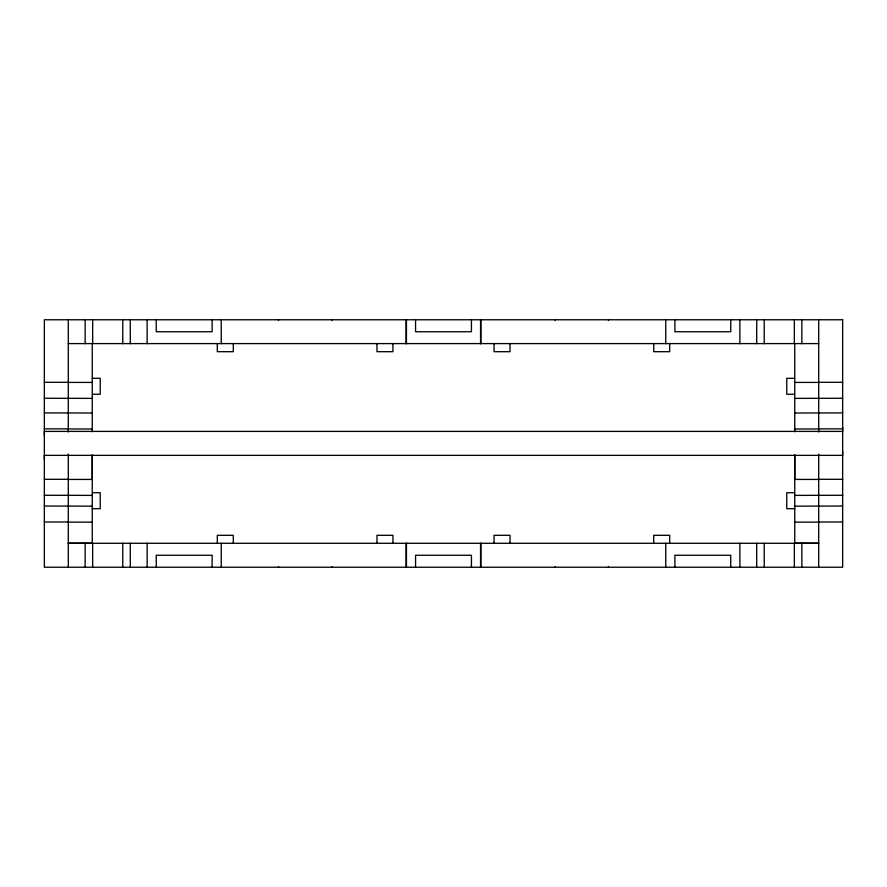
<?xml version="1.0" encoding="UTF-8"?>
<svg xmlns="http://www.w3.org/2000/svg" width="887" height="887" viewBox="0 0 887 887"><rect width="100%" height="100%" fill="white"/><g stroke="black" fill="none" stroke-linecap="round" stroke-linejoin="round"><path stroke-width="1.33" d="M44.35 459.344L44.35 455.353L842.65 455.353L842.65 451.361M44.35 435.395L44.35 431.404L842.65 431.404L842.65 427.412M92.248 455.474L92.248 479.423L68.299 479.423M794.752 455.474L794.752 479.423L818.701 479.423M68.299 343.591L818.701 343.591M92.248 378.305L100.231 378.305L100.231 394.272L93.246 394.272M794.752 378.305L786.769 378.305L786.769 394.272L793.754 394.272M44.35 382.297L68.299 382.297M818.701 382.297L842.65 382.297M68.299 382.419L92.248 382.419M794.752 382.419L818.701 382.419M44.35 398.263L92.248 398.385M842.65 398.263L794.752 398.385M44.35 412.898L92.248 413.02M794.752 413.02L842.65 412.898M44.35 428.864L68.299 428.864M818.701 428.864L842.65 428.864M68.299 428.986L92.248 428.986M794.752 428.986L818.701 428.986M44.35 479.302L68.299 479.302M818.701 479.302L842.65 479.302M93.246 492.728L100.231 492.728L100.231 508.694L92.248 508.694M793.754 492.728L786.769 492.728L786.769 508.694L794.752 508.694M44.35 495.268L92.248 495.389M842.65 495.268L794.752 495.389M44.35 506.033L92.248 506.155M794.752 506.155L842.65 506.033M44.35 522L68.299 522M818.701 522L842.65 522M68.299 522.121L92.248 522.121M794.752 522.121L818.701 522.121M68.299 543.166L92.248 543.166M794.752 543.166L818.701 543.166M68.299 543.287L818.701 543.287M818.701 319.763L818.701 432.013M818.701 454.089L818.701 567.236M801.859 319.763L801.859 343.712M801.859 543.287L801.859 567.236M794.752 343.591L794.752 431.714M794.752 454.787L794.752 543.287M794.342 319.763L794.342 343.712M794.342 543.287L794.342 567.236M764.228 319.763L764.228 343.712M764.228 543.287L764.228 567.236M756.711 319.763L756.711 343.712M756.711 543.287L756.711 567.236M739.869 319.763L739.869 343.712M739.869 543.287L739.869 567.236M730.755 319.763L730.755 331.738L674.874 331.738L674.874 319.763M730.755 567.236L730.755 555.262L674.874 555.262L674.874 567.236M669.685 343.712L669.685 351.695L653.719 351.695L653.719 343.712M669.685 543.287L669.685 535.304L653.719 535.304L653.719 543.287M665.76 319.763L665.76 343.712M665.76 543.287L665.76 567.236M608.482 319.763L608.482 320.517M608.482 566.483L608.482 567.236M555.262 319.763L555.262 320.517M555.262 566.483L555.262 567.236M510.025 343.712L510.025 351.695L494.059 351.695L494.059 343.712M510.025 543.287L510.025 535.304L494.059 535.304L494.059 543.287M480.887 319.763L480.887 343.712M480.887 543.287L480.887 567.236M480.554 319.763L480.554 343.712M480.554 543.287L480.554 567.236M471.44 319.763L471.44 331.738L415.559 331.738L415.559 319.763M471.44 567.236L471.44 555.262L415.559 555.262L415.559 567.236M406.446 319.763L406.446 343.712M406.446 543.287L406.446 567.236M406.113 319.763L406.113 343.712M406.113 543.287L406.113 567.236M392.941 343.712L392.941 351.695L376.975 351.695L376.975 343.712M392.941 543.287L392.941 535.304L376.975 535.304L376.975 543.287M331.738 319.763L331.738 320.517M331.738 566.483L331.738 567.236M278.518 319.763L278.518 320.517M278.518 566.483L278.518 567.236M233.281 343.712L233.281 351.695L217.315 351.695L217.315 343.712M233.281 543.287L233.281 535.304L217.315 535.304L217.315 543.287M221.24 319.763L221.24 343.712M221.24 543.287L221.24 567.236M212.126 319.763L212.126 331.738L156.245 331.738L156.245 319.763M212.126 567.236L212.126 555.262L156.245 555.262L156.245 567.236M147.131 319.763L147.131 343.712M147.131 543.287L147.131 567.236M130.289 319.763L130.289 343.712M130.289 543.287L130.289 567.236M122.772 319.763L122.772 343.712M122.772 543.287L122.772 567.236M92.658 319.763L92.658 343.712M92.658 543.287L92.658 567.236M92.248 343.591L92.248 431.714M92.248 454.787L92.248 543.287M85.141 319.763L85.141 343.712M85.141 543.287L85.141 567.236M68.299 319.763L68.299 432.013M68.299 454.089L68.299 567.236M842.65 319.763L44.35 319.763L44.35 567.236L842.65 567.236L842.65 319.763"/></g></svg>
